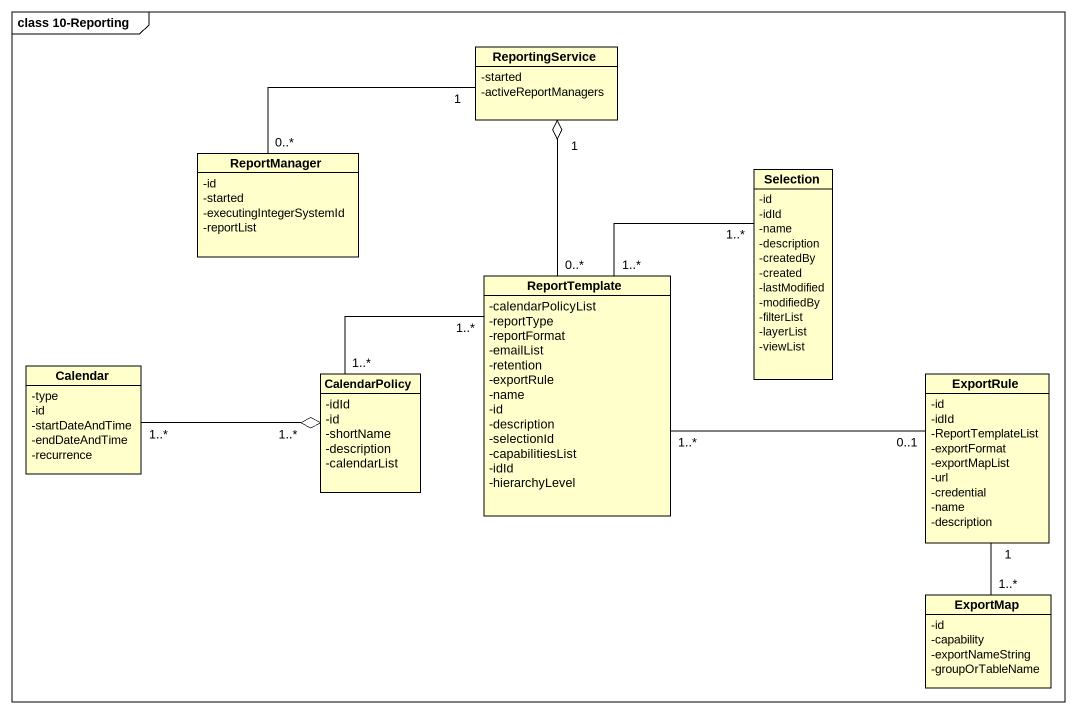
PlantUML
@startuml
mainframe class 10-Reporting
hide circle
hide empty members
skinparam classAttributeIconSize 0
class ReportingService {
  -started
  -activeReportManagers
}
class ReportManager {
  -id
  -started
  -executingIntegerSystemId
  -reportList
}
class Selection {
  -id
  -idId
  -name
  -description
  -createdBy
  -created
  -lastModified
  -modifiedBy
  -filterList
  -layerList
  -viewList
}
class ReportTemplate {
  -calendarPolicyList
  -reportType
  -reportFormat
  -emailList
  -retention
  -exportRule
  -name
  -id
  -description
  -selectionId
  -capabilitiesList
  -idId
  -hierarchyLevel
}
class Calendar {
  -type
  -id
  -startDateAndTime
  -endDateAndTime
  -recurrence
}
class CalendarPolicy {
  -idId
  -id
  -shortName
  -description
  -calendarList
}
class ExportRule {
  -id
  -idId
  -ReportTemplateList
  -exportFormat
  -exportMapList
  -url
  -credential
  -name
  -description
}
class ExportMap {
  -id
  -capability
  -exportNameString
  -groupOrTableName
}
ReportingService "1" -left- "0..*" ReportManager
ReportingService "1" o-- "0..*" ReportTemplate
ReportTemplate "1..*" -right- "1..*" Selection
ReportTemplate "1..*" -left- "1..*" CalendarPolicy
CalendarPolicy "1..*" o-left- "1..*" Calendar
ExportRule "0..1" -left- "1..*" ReportTemplate
ExportRule "1" -- "1..*" ExportMap
@enduml
